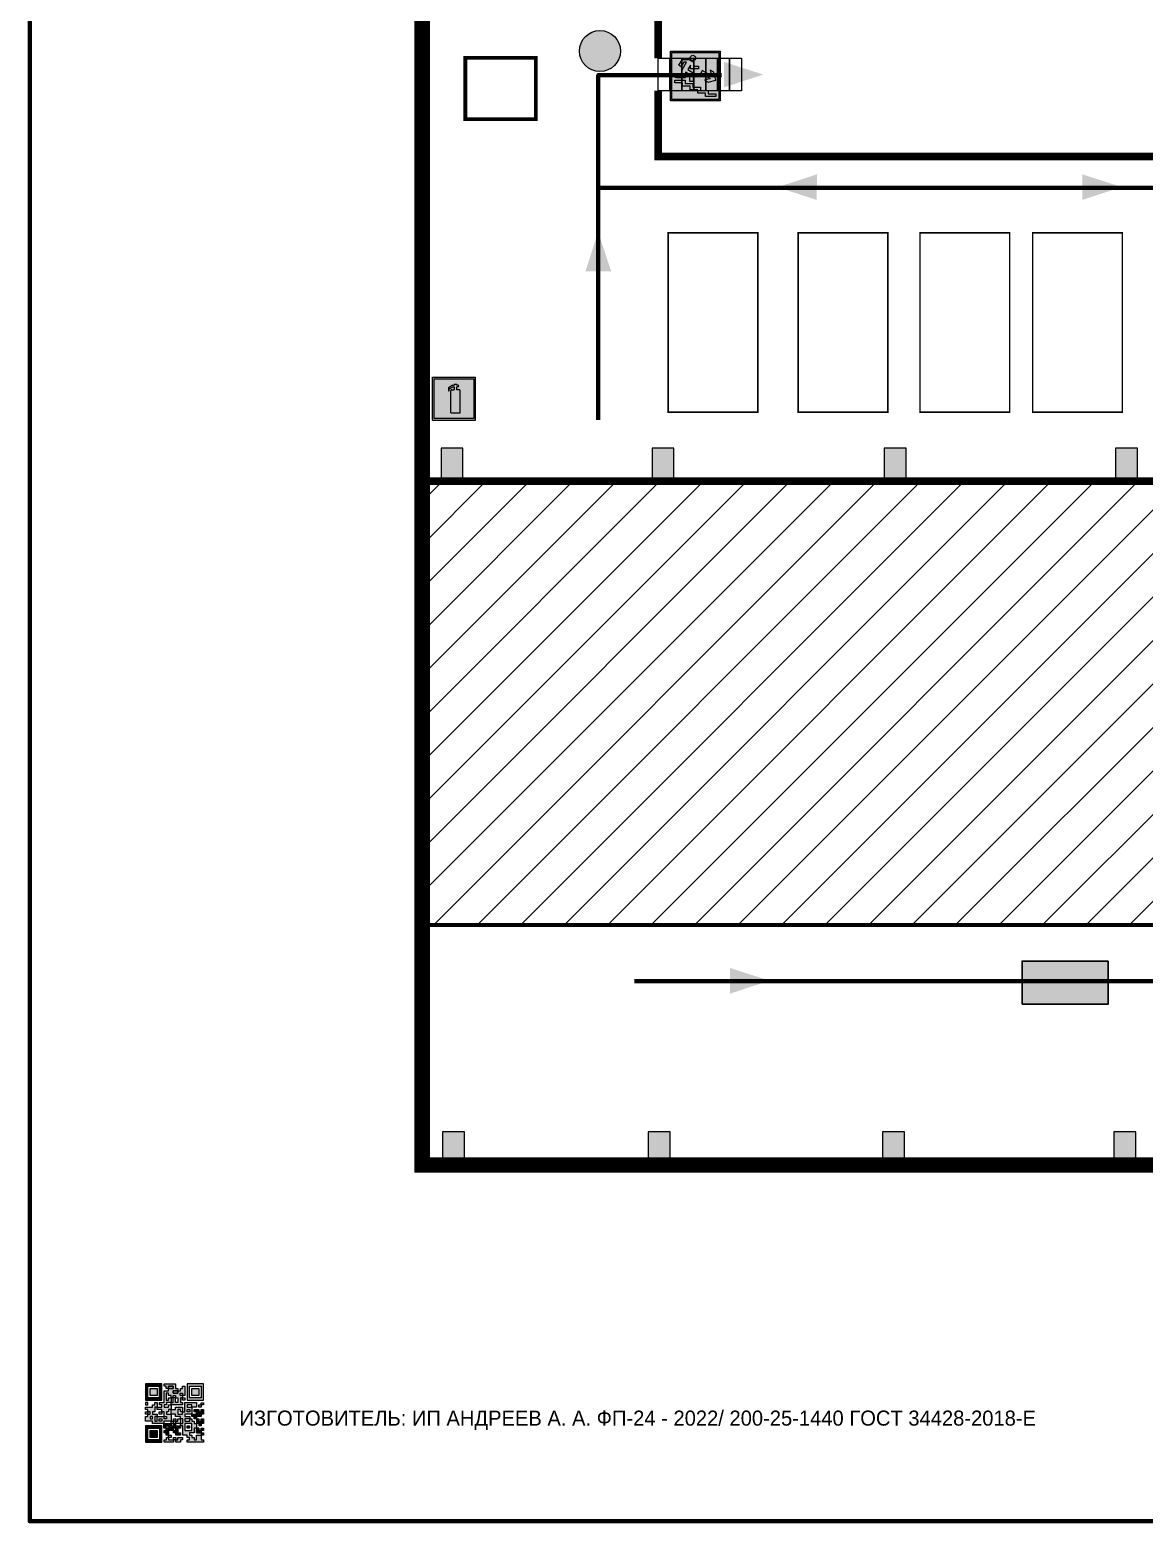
# Model space of a CAD drawing. Header units: millimetres. Extents: x 13114 to 67229, y 22859 to 38520.
# Drawn here: x 21883.5 to 22090.7, y 30107.4 to 30384.5 of the extents above; entities that cross this region are included whole.
import ezdxf

# ---------------------------------------------------------------- set-up
doc = ezdxf.new("R2010")
doc.units = ezdxf.units.MM
doc.layers.add('План_Штампы', color=7, linetype='Continuous')
doc.styles.add('обычный', font='arial.ttf')

# ---------------------------------------------------------------- blocks, each defined once
blk = doc.blocks.new('QR')
at = {"lineweight": 0}
h = blk.add_hatch(color=256, dxfattribs=at)
h.dxf.hatch_style = 1
h.paths.add_polyline_path([(9241.16, 2687.38), (9242.01, 2687.38), (9242.01, 2687.83), (9241.59, 2687.83), (9241.59, 2688.68), (9239.45, 2688.68), (9239.45, 2688.25), (9239.86, 2688.25), (9239.86, 2687.83), (9240.29, 2687.83), (9240.29, 2688.25), (9241.16, 2688.25), (9241.16, 2687.83), (9240.29, 2687.83), (9240.29, 2687.38), (9239.45, 2687.38), (9239.45, 2685.22), (9238.57, 2685.22), (9238.57, 2684.8), (9239.02, 2684.8), (9239.02, 2684.37), (9238.13, 2684.37), (9238.13, 2683.92), (9239.02, 2683.92), (9239.02, 2683.5), (9239.44, 2683.5), (9239.44, 2682.64), (9239.87, 2682.64), (9239.87, 2682.18), (9239.44, 2682.18), (9239.44, 2682.64), (9238.13, 2682.64), (9238.13, 2681.76), (9237.71, 2681.76), (9237.71, 2682.64), (9238.13, 2682.64), (9238.13, 2683.07), (9237.27, 2683.07), (9237.27, 2683.51), (9237.71, 2683.51), (9237.71, 2684.37), (9238.13, 2684.37), (9238.13, 2685.22), (9237.71, 2685.22), (9237.71, 2684.8), (9237.28, 2684.8), (9237.28, 2684.38), (9235.98, 2684.38), (9235.98, 2683.92), (9236.4, 2683.92), (9236.4, 2683.49), (9236.84, 2683.49), (9236.84, 2683.07), (9236.4, 2683.07), (9236.4, 2682.64), (9235.98, 2682.64), (9235.98, 2681.76), (9237.29, 2681.76), (9237.29, 2681.33), (9239.43, 2681.33), (9239.43, 2681.76), (9240.74, 2681.76), (9240.74, 2683.05), (9239.87, 2683.05), (9239.87, 2683.5), (9240.29, 2683.5), (9240.29, 2683.91), (9240.74, 2683.91), (9240.74, 2684.81), (9240.29, 2684.81), (9240.29, 2684.79), (9240.29, 2684.37), (9239.45, 2684.37), (9239.45, 2684.8), (9239.87, 2684.8), (9239.87, 2685.21), (9240.74, 2685.21), (9240.74, 2686.1), (9240.29, 2686.1), (9240.29, 2685.64), (9239.86, 2685.64), (9239.86, 2686.95), (9240.29, 2686.95), (9240.29, 2686.52), (9240.74, 2686.52), (9240.74, 2686.1), (9241.16, 2686.1), (9241.16, 2686.53), (9241.59, 2686.53), (9241.59, 2686.1), (9242.02, 2686.1), (9242.02, 2685.21), (9241.59, 2685.21), (9241.59, 2686.1), (9241.16, 2686.1), (9241.16, 2685.21), (9240.74, 2685.21), (9240.74, 2684.81), (9242.89, 2684.81), (9242.89, 2685.22), (9242.47, 2685.22), (9242.47, 2686.11), (9242.89, 2686.11), (9242.89, 2686.52), (9242.46, 2686.52), (9242.46, 2686.95), (9242.89, 2686.95), (9242.89, 2686.52), (9243.32, 2686.52), (9243.32, 2688.26), (9242.9, 2688.26), (9242.9, 2687.83), (9242.47, 2687.83), (9242.47, 2687.38), (9242.01, 2687.38), (9242.01, 2686.94), (9241.16, 2686.94)])
h.paths.add_polyline_path([(9239.02, 2682.18), (9239.02, 2681.76), (9238.54, 2681.76), (9238.54, 2682.18)], flags=16)
h.paths.add_polyline_path([(9237.27, 2682.65), (9237.27, 2682.19), (9236.83, 2682.19), (9236.83, 2682.65)], flags=16)
h = blk.add_hatch(color=256, dxfattribs=at)
h.dxf.hatch_style = 1
h.paths.add_polyline_path([(9238.15, 2687.83), (9236.83, 2687.83), (9236.83, 2686.52), (9238.15, 2686.52)], flags=0)
h.paths.add_polyline_path([(9239.01, 2685.65), (9239.01, 2688.68), (9235.98, 2688.68), (9235.98, 2685.65)])
h.paths.add_polyline_path([(9236.41, 2686.1), (9236.41, 2688.26), (9238.56, 2688.26), (9238.56, 2686.1)], flags=16)
h.paths.add_polyline_path([(9236.83, 2686.52), (9236.83, 2687.83), (9238.15, 2687.83), (9238.15, 2686.52)], flags=0)
h = blk.add_hatch(color=256, dxfattribs=at)
h.dxf.hatch_style = 1
h.paths.add_polyline_path([(9238.15, 2686.52), (9238.15, 2687.83), (9236.83, 2687.83), (9236.83, 2686.52)])
h.paths.add_polyline_path([(9245.91, 2686.52), (9245.91, 2687.83), (9244.59, 2687.83), (9244.59, 2686.52)], flags=0)
h.paths.add_polyline_path([(9246.77, 2685.65), (9246.77, 2688.68), (9243.74, 2688.68), (9243.74, 2685.65)])
h.paths.add_polyline_path([(9244.17, 2686.1), (9244.17, 2688.26), (9246.32, 2688.26), (9246.32, 2686.1)], flags=16)
h.paths.add_polyline_path([(9244.59, 2686.52), (9244.59, 2687.83), (9245.91, 2687.83), (9245.91, 2686.52)], flags=0)
h = blk.add_hatch(color=256, dxfattribs=at)
h.dxf.hatch_style = 1
h.paths.add_polyline_path([(9243.32, 2686.11), (9242.89, 2686.11), (9242.89, 2685.64), (9243.32, 2685.64)])
h.paths.add_polyline_path([(9239.02, 2683.07), (9239.02, 2683.5), (9238.56, 2683.5), (9238.56, 2683.07)])
h.paths.add_polyline_path([(9236.4, 2684.8), (9236.4, 2685.22), (9235.98, 2685.22), (9235.98, 2684.8)])
h.paths.add_polyline_path([(9236.4, 2683.07), (9236.4, 2683.49), (9235.98, 2683.49), (9235.98, 2683.07)])
h = blk.add_hatch(color=256, dxfattribs=at)
h.dxf.hatch_style = 1
h.paths.add_polyline_path([(9240.75, 2681.76), (9240.75, 2681.35), (9241.17, 2681.35), (9241.17, 2681.76)])
h.paths.add_polyline_path([(9241.6, 2682.18), (9241.17, 2682.18), (9241.17, 2681.76), (9241.6, 2681.76)])
h.paths.add_polyline_path([(9242.47, 2681.34), (9242.47, 2682.19), (9242.02, 2682.19), (9242.02, 2681.76), (9241.6, 2681.76), (9241.6, 2681.34)])
h.paths.add_polyline_path([(9239.87, 2678.3), (9239.44, 2678.3), (9239.44, 2677.89), (9241.17, 2677.89), (9241.17, 2678.3), (9240.28, 2678.3), (9240.28, 2678.73), (9239.87, 2678.73)])
h.paths.add_polyline_path([(9240.75, 2678.73), (9240.75, 2679.19), (9240.28, 2679.19), (9240.28, 2678.73)])
h.paths.add_polyline_path([(9241.6, 2678.73), (9241.17, 2678.73), (9241.17, 2678.3), (9241.6, 2678.3)])
h.paths.add_polyline_path([(9242.02, 2678.3), (9241.6, 2678.3), (9241.6, 2677.89), (9242.48, 2677.89), (9242.48, 2678.31), (9242.9, 2678.31), (9242.9, 2678.73), (9242.02, 2678.73)])
h.paths.add_polyline_path([(9246.36, 2684.37), (9246.36, 2684.79), (9245.93, 2684.79), (9245.93, 2684.37)])
h.paths.add_polyline_path([(9246.78, 2685.2), (9246.36, 2685.2), (9246.36, 2684.79), (9246.78, 2684.79)])
h.paths.add_polyline_path([(9245.91, 2687.83), (9244.59, 2687.83), (9244.59, 2686.52), (9245.91, 2686.52)])
h = blk.add_hatch(color=256, dxfattribs=at)
h.dxf.hatch_style = 1
h.paths.add_polyline_path([(9243.32, 2682.64), (9243.32, 2683.07), (9244.62, 2683.07), (9244.62, 2684.37), (9243.74, 2684.37), (9243.74, 2684.8), (9244.62, 2684.8), (9244.62, 2684.37), (9245.48, 2684.37), (9245.48, 2685.22), (9243.32, 2685.22), (9243.32, 2683.5), (9242.89, 2683.5), (9242.89, 2683.06), (9242.01, 2683.06), (9242.01, 2683.91), (9242.47, 2683.91), (9242.47, 2683.5), (9242.89, 2683.5), (9242.89, 2684.38), (9241.59, 2684.38), (9241.59, 2683.91), (9240.74, 2683.91), (9240.74, 2683.05), (9241.59, 2683.05), (9241.59, 2682.64), (9242.47, 2682.64), (9242.47, 2682.19), (9242.91, 2682.19), (9242.91, 2681.34), (9242.48, 2681.34), (9242.48, 2680.91), (9242.91, 2680.91), (9242.91, 2679.17), (9243.75, 2679.17), (9243.75, 2678.73), (9244.2, 2678.73), (9244.2, 2678.3), (9243.75, 2678.3), (9243.75, 2677.88), (9246.78, 2677.88), (9246.78, 2678.3), (9246.35, 2678.3), (9246.35, 2679.19), (9245.48, 2679.19), (9245.48, 2678.31), (9245.05, 2678.31), (9245.05, 2678.73), (9244.62, 2678.73), (9244.62, 2679.19), (9244.2, 2679.19), (9244.2, 2679.61), (9245.05, 2679.61), (9245.05, 2680.46), (9245.48, 2680.46), (9245.48, 2681.34), (9245.04, 2681.34), (9245.04, 2681.76), (9244.63, 2681.76), (9244.63, 2682.19), (9244.21, 2682.19), (9244.21, 2681.76), (9243.32, 2681.76), (9243.32, 2682.19), (9244.21, 2682.19), (9244.21, 2682.64)])
h.paths.add_polyline_path([(9243.75, 2683.49), (9243.75, 2683.92), (9244.21, 2683.92), (9244.21, 2683.49)], flags=16)
h.paths.add_polyline_path([(9243.32, 2681.34), (9244.63, 2681.34), (9244.63, 2680.04), (9243.32, 2680.04)], flags=16)
h.paths.add_polyline_path([(9243.76, 2680.89), (9244.18, 2680.89), (9244.18, 2680.48), (9243.76, 2680.48)], flags=0)
h = blk.add_hatch(color=256, dxfattribs=at)
h.dxf.hatch_style = 1
h.paths.add_polyline_path([(9246.36, 2683.07), (9246.78, 2683.07), (9246.78, 2683.92), (9246.36, 2683.92), (9246.36, 2683.49), (9245.92, 2683.49), (9245.92, 2683.92), (9245.06, 2683.92), (9245.06, 2683.49), (9245.48, 2683.49), (9245.48, 2683.07), (9244.62, 2683.07), (9244.62, 2682.65), (9245.05, 2682.65), (9245.05, 2682.18), (9245.48, 2682.18), (9245.48, 2682.65), (9246.36, 2682.65)])
h.paths.add_polyline_path([(9246.78, 2682.18), (9246.36, 2682.18), (9246.36, 2681.75), (9245.92, 2681.75), (9245.92, 2682.18), (9245.48, 2682.18), (9245.48, 2681.34), (9245.48, 2681.34), (9245.94, 2681.34), (9245.94, 2680.91), (9246.36, 2680.91), (9246.36, 2681.34), (9246.78, 2681.34)])
h = blk.add_hatch(color=256, dxfattribs=at)
h.dxf.hatch_style = 1
h.paths.add_polyline_path([(9235.98, 2680.9), (9235.98, 2677.86), (9239.02, 2677.86), (9239.02, 2680.9)])
h.paths.add_polyline_path([(9238.57, 2680.48), (9238.57, 2678.32), (9236.41, 2678.32), (9236.41, 2680.48)], flags=16)
h.paths.add_polyline_path([(9238.15, 2680.05), (9238.15, 2678.74), (9236.83, 2678.74), (9236.83, 2680.05)], flags=0)
h = blk.add_hatch(color=256, dxfattribs=at)
h.dxf.hatch_style = 1
h.paths.add_polyline_path([(9242.02, 2680.46), (9242.48, 2680.46), (9242.48, 2680.91), (9241.58, 2680.91), (9241.58, 2681.35), (9241.17, 2681.35), (9241.17, 2680.91), (9240.75, 2680.91), (9240.75, 2681.33), (9239.43, 2681.33), (9239.43, 2680.46), (9239.86, 2680.46), (9239.86, 2680.92), (9240.3, 2680.92), (9240.3, 2680.46), (9239.86, 2680.46), (9239.86, 2680.04), (9239.44, 2680.04), (9239.44, 2679.62), (9239.86, 2679.62), (9239.86, 2679.19), (9240.29, 2679.19), (9240.29, 2680.03), (9241.18, 2680.03), (9241.18, 2680.47), (9241.6, 2680.47), (9241.6, 2680.03), (9241.18, 2680.03), (9241.18, 2679.61), (9241.6, 2679.61), (9241.6, 2679.19), (9242.47, 2679.19), (9242.47, 2679.6), (9242.02, 2679.6)])
h = blk.add_hatch(color=256, dxfattribs=at)
h.dxf.hatch_style = 1
h.paths.add_polyline_path([(9244.18, 2680.48), (9244.18, 2680.89), (9243.76, 2680.89), (9243.76, 2680.48)])
h = blk.add_hatch(color=256, dxfattribs=at)
h.dxf.hatch_style = 1
h.paths.add_polyline_path([(9245.93, 2680.04), (9245.93, 2680.46), (9245.48, 2680.46), (9245.48, 2679.62), (9246.35, 2679.62), (9246.35, 2680.04)])
h.paths.add_polyline_path([(9246.78, 2680.04), (9246.78, 2680.46), (9246.35, 2680.46), (9246.35, 2680.04)])
h.paths.add_polyline_path([(9246.78, 2679.18), (9246.78, 2679.62), (9246.35, 2679.62), (9246.35, 2679.18)])
h = blk.add_hatch(color=256, dxfattribs=at)
h.dxf.hatch_style = 1
h.paths.add_polyline_path([(9238.15, 2680.05), (9236.83, 2680.05), (9236.83, 2678.74), (9238.15, 2678.74)])
for points in [[(9237.71, 2685.22), (9238.13, 2685.22), (9238.13, 2684.37), (9237.71, 2684.37), (9237.71, 2683.51), (9237.27, 2683.51), (9237.27, 2683.07), (9238.13, 2683.07), (9238.13, 2682.64), (9237.71, 2682.64), (9237.71, 2681.76), (9238.13, 2681.76), (9238.13, 2682.64), (9239.44, 2682.64), (9239.44, 2683.5), (9239.02, 2683.5), (9239.02, 2683.07), (9238.56, 2683.07), (9238.56, 2683.5), (9239.02, 2683.5), (9239.02, 2683.92), (9238.13, 2683.92), (9238.13, 2684.37), (9239.02, 2684.37), (9239.02, 2684.8), (9238.57, 2684.8), (9238.57, 2685.22), (9239.45, 2685.22), (9239.45, 2687.38), (9240.29, 2687.38), (9240.29, 2687.83), (9239.86, 2687.83), (9239.86, 2688.25), (9239.45, 2688.25), (9239.45, 2688.68), (9241.59, 2688.68), (9241.59, 2687.83), (9242.01, 2687.83), (9242.01, 2687.38), (9242.47, 2687.38), (9242.47, 2687.83), (9242.9, 2687.83), (9242.9, 2688.26), (9243.32, 2688.26), (9243.32, 2686.52), (9242.89, 2686.52), (9242.89, 2686.11), (9243.32, 2686.11), (9243.32, 2685.64), (9242.89, 2685.64), (9242.89, 2686.11), (9242.47, 2686.11), (9242.47, 2685.22), (9242.89, 2685.22), (9242.89, 2684.81), (9240.74, 2684.81), (9240.74, 2683.91), (9241.59, 2683.91), (9241.59, 2684.38), (9242.89, 2684.38), (9242.89, 2683.5), (9242.47, 2683.5), (9242.47, 2683.91), (9242.01, 2683.91), (9242.01, 2683.06), (9242.89, 2683.06), (9242.89, 2683.5), (9243.32, 2683.5), (9243.32, 2685.22), (9245.48, 2685.22), (9245.48, 2684.37), (9244.62, 2684.37), (9244.62, 2683.07), (9245.48, 2683.07), (9245.48, 2683.49), (9245.06, 2683.49), (9245.06, 2683.92), (9245.92, 2683.92), (9245.92, 2683.49), (9246.36, 2683.49), (9246.36, 2683.92), (9246.78, 2683.92), (9246.78, 2683.07), (9246.36, 2683.07), (9246.36, 2682.65), (9245.48, 2682.65), (9245.48, 2682.18), (9245.92, 2682.18), (9245.92, 2681.75), (9246.36, 2681.75), (9246.36, 2682.18), (9246.78, 2682.18), (9246.78, 2681.34), (9246.36, 2681.34), (9246.36, 2680.91), (9245.94, 2680.91), (9245.94, 2681.34), (9245.48, 2681.34), (9245.48, 2680.46), (9245.93, 2680.46), (9245.93, 2680.04), (9246.35, 2680.04), (9246.35, 2680.46), (9246.78, 2680.46), (9246.78, 2680.04), (9246.78, 2680.04), (9246.35, 2680.04), (9246.35, 2679.62), (9246.78, 2679.62), (9246.78, 2679.18), (9246.35, 2679.18), (9246.35, 2678.3), (9246.78, 2678.3), (9246.78, 2677.88), (9243.75, 2677.88), (9243.75, 2678.3), (9244.2, 2678.3), (9244.2, 2678.73), (9243.75, 2678.73), (9243.75, 2679.17), (9242.91, 2679.17), (9242.91, 2680.91), (9242.48, 2680.91), (9242.48, 2680.46), (9242.02, 2680.46), (9242.02, 2679.6), (9242.47, 2679.6), (9242.47, 2679.19), (9241.6, 2679.19), (9241.6, 2679.61), (9241.18, 2679.61), (9241.18, 2680.03), (9240.29, 2680.03), (9240.29, 2679.19), (9240.75, 2679.19), (9240.75, 2678.73), (9240.28, 2678.73), (9240.28, 2678.3), (9241.17, 2678.3), (9241.17, 2678.73), (9241.6, 2678.73), (9241.6, 2678.3), (9242.02, 2678.3), (9242.02, 2678.73), (9242.9, 2678.73), (9242.9, 2678.31), (9242.48, 2678.31), (9242.48, 2677.89), (9241.6, 2677.89), (9241.6, 2678.3), (9241.17, 2678.3), (9241.17, 2677.89), (9239.44, 2677.89), (9239.44, 2678.3), (9239.87, 2678.3), (9239.87, 2678.73), (9240.28, 2678.73), (9240.28, 2679.19), (9240.29, 2679.19), (9239.86, 2679.19), (9239.86, 2679.62), (9239.44, 2679.62), (9239.44, 2680.04), (9239.86, 2680.04), (9239.86, 2680.46), (9239.43, 2680.46), (9239.43, 2681.33), (9237.29, 2681.33), (9237.29, 2681.76), (9235.98, 2681.76), (9235.98, 2682.64), (9236.4, 2682.64), (9236.4, 2683.07), (9235.98, 2683.07), (9235.98, 2683.49), (9236.4, 2683.49), (9236.4, 2683.92), (9235.98, 2683.92), (9235.98, 2684.38), (9237.28, 2684.38), (9237.28, 2684.8), (9237.71, 2684.8), (9237.71, 2685.22), (9237.92, 2685.22)], [(9240.74, 2686.1), (9240.74, 2686.52), (9240.29, 2686.52), (9240.29, 2686.95), (9239.86, 2686.95), (9239.86, 2685.64), (9240.29, 2685.64), (9240.29, 2686.1), (9240.74, 2686.1), (9240.74, 2686.52)], [(9240.74, 2683.05), (9240.74, 2681.76), (9239.43, 2681.76), (9239.43, 2681.33), (9240.75, 2681.33), (9240.75, 2681.35), (9240.75, 2680.91), (9241.17, 2680.91), (9241.17, 2681.35), (9241.58, 2681.35), (9241.58, 2680.91), (9242.48, 2680.91), (9242.48, 2681.34), (9242.91, 2681.34), (9242.91, 2682.19), (9242.47, 2682.19), (9242.47, 2682.64), (9241.59, 2682.64), (9241.59, 2683.05), (9240.74, 2683.05)], [(9240.74, 2685.21), (9239.87, 2685.21), (9239.87, 2684.8), (9239.45, 2684.8), (9239.45, 2684.37), (9240.29, 2684.37), (9240.29, 2684.79), (9240.29, 2684.81), (9240.74, 2684.81), (9240.74, 2685.21), (9239.87, 2685.21)], [(9240.74, 2683.91), (9240.29, 2683.91), (9240.29, 2683.5), (9239.87, 2683.5), (9239.87, 2683.05), (9240.74, 2683.05), (9240.74, 2683.91)], [(9244.62, 2683.07), (9243.32, 2683.07), (9243.32, 2682.64), (9244.21, 2682.64), (9244.21, 2682.19), (9243.32, 2682.19), (9243.32, 2681.76), (9244.21, 2681.76), (9244.21, 2682.19), (9244.63, 2682.19), (9244.63, 2681.76), (9245.04, 2681.76), (9245.04, 2681.34), (9245.48, 2681.34)], [(9244.62, 2684.37), (9244.62, 2684.8), (9243.74, 2684.8), (9243.74, 2684.37), (9244.62, 2684.37)], [(9245.48, 2682.18), (9245.05, 2682.18), (9245.05, 2682.65), (9244.62, 2682.65), (9244.62, 2683.07)], [(9239.86, 2680.46), (9239.86, 2680.92), (9240.3, 2680.92), (9240.3, 2680.46), (9239.86, 2680.46)], [(9241.6, 2681.76), (9242.02, 2681.76), (9242.02, 2682.19), (9242.47, 2682.19), (9242.47, 2681.34), (9241.6, 2681.34), (9241.6, 2681.76)], [(9245.48, 2680.46), (9245.05, 2680.46), (9245.05, 2679.61), (9244.2, 2679.61), (9244.2, 2679.19), (9244.62, 2679.19), (9244.62, 2678.73), (9245.05, 2678.73), (9245.05, 2678.31), (9245.48, 2678.31), (9245.48, 2679.19), (9246.35, 2679.19), (9246.35, 2679.07)], [(9245.48, 2682.18), (9245.48, 2681.34)], [(9246.35, 2679.62), (9245.48, 2679.62), (9245.48, 2680.46)], [(9245.48, 2680.46), (9245.48, 2679.62), (9246.35, 2679.62), (9246.35, 2680.04), (9245.93, 2680.04), (9245.93, 2680.46), (9245.48, 2680.46), (9245.48, 2679.62)], [(9246.35, 2679.62), (9246.35, 2679.18)]]:
    blk.add_lwpolyline(points, dxfattribs=at)
for points in [[(9235.98, 2685.65), (9239.01, 2685.65), (9239.01, 2688.68), (9235.98, 2688.68)], [(9243.74, 2685.65), (9246.77, 2685.65), (9246.77, 2688.68), (9243.74, 2688.68)], [(9236.41, 2688.26), (9238.56, 2688.26), (9238.56, 2686.1), (9236.41, 2686.1)], [(9236.83, 2687.83), (9238.15, 2687.83), (9238.15, 2686.52), (9236.83, 2686.52)], [(9240.29, 2687.83), (9241.16, 2687.83), (9241.16, 2688.25), (9240.29, 2688.25)], [(9240.29, 2688.25), (9241.16, 2688.25), (9241.16, 2687.83), (9240.29, 2687.83)], [(9241.16, 2686.1), (9240.74, 2686.1), (9240.74, 2685.21), (9241.16, 2685.21)], [(9242.01, 2687.38), (9241.16, 2687.38), (9241.16, 2686.94), (9242.01, 2686.94)], [(9241.16, 2687.38), (9242.01, 2687.38), (9242.01, 2686.94), (9241.16, 2686.94)], [(9241.16, 2686.53), (9241.59, 2686.53), (9241.59, 2686.1), (9241.16, 2686.1)], [(9241.59, 2686.1), (9242.02, 2686.1), (9242.02, 2685.21), (9241.59, 2685.21)], [(9242.89, 2686.52), (9242.46, 2686.52), (9242.46, 2686.95), (9242.89, 2686.95)], [(9244.17, 2688.26), (9246.32, 2688.26), (9246.32, 2686.1), (9244.17, 2686.1)], [(9244.59, 2687.83), (9245.91, 2687.83), (9245.91, 2686.52), (9244.59, 2686.52)], [(9235.98, 2684.8), (9236.4, 2684.8), (9236.4, 2685.22), (9235.98, 2685.22)], [(9236.4, 2683.07), (9236.84, 2683.07), (9236.84, 2683.49), (9236.4, 2683.49)], [(9243.75, 2683.92), (9244.21, 2683.92), (9244.21, 2683.49), (9243.75, 2683.49)], [(9245.93, 2684.79), (9246.36, 2684.79), (9246.36, 2684.37), (9245.93, 2684.37)], [(9246.36, 2685.2), (9246.78, 2685.2), (9246.78, 2684.79), (9246.36, 2684.79)], [(9235.98, 2677.86), (9239.02, 2677.86), (9239.02, 2680.9), (9235.98, 2680.9)], [(9236.41, 2680.48), (9238.57, 2680.48), (9238.57, 2678.32), (9236.41, 2678.32)], [(9236.83, 2682.19), (9237.27, 2682.19), (9237.27, 2682.65), (9236.83, 2682.65)], [(9238.54, 2682.18), (9239.02, 2682.18), (9239.02, 2681.76), (9238.54, 2681.76)], [(9239.44, 2682.64), (9239.87, 2682.64), (9239.87, 2682.18), (9239.44, 2682.18)], [(9240.75, 2681.76), (9241.17, 2681.76), (9241.17, 2681.35), (9240.75, 2681.35)], [(9241.17, 2682.18), (9241.6, 2682.18), (9241.6, 2681.76), (9241.17, 2681.76)], [(9241.18, 2680.03), (9241.6, 2680.03), (9241.6, 2680.47), (9241.18, 2680.47)], [(9243.32, 2680.04), (9244.63, 2680.04), (9244.63, 2681.34), (9243.32, 2681.34)], [(9243.76, 2680.89), (9244.18, 2680.89), (9244.18, 2680.48), (9243.76, 2680.48)], [(9236.83, 2680.05), (9238.15, 2680.05), (9238.15, 2678.74), (9236.83, 2678.74)]]:
    blk.add_lwpolyline(points, close=True, dxfattribs=at)
blk = doc.blocks.new('вниз')
at = {"lineweight": 0, "true_color": 0xffffff}
h = blk.add_hatch(color=7, dxfattribs=at)
h.dxf.hatch_style = 1
h.paths.add_polyline_path([(40994.51, -4472.22), (40986.51, -4472.22), (40986.51, -4480.22), (40994.51, -4480.22)])
h.paths.add_polyline_path([(40994.31, -4472.42), (40994.31, -4480.01), (40986.71, -4480.01), (40986.71, -4472.42)], flags=16)
h.paths.add_polyline_path([(40988.43, -4473.53), (40989.43, -4473.53), (40990.19, -4473.96), (40990.19, -4474.6), (40991, -4474.6), (40991, -4475.06), (40989.73, -4475.06), (40989.73, -4474.46), (40989.3, -4475.18), (40990.17, -4475.7), (40990.17, -4477.11), (40989.63, -4477.11), (40989.63, -4476.01), (40988.94, -4475.59), (40988.94, -4476.46), (40988.94, -4476.46), (40987.47, -4476.46), (40987.26, -4476.46), (40987.26, -4475.92), (40988.4, -4475.92), (40988.4, -4475.2), (40989.1, -4473.99), (40988.66, -4473.99), (40988.24, -4474.7), (40987.86, -4474.47), (40988.41, -4473.56)], flags=0)
h.paths.add_polyline_path([(40990.55, -4473.29, -1), (40989.69, -4473.29, -1)], flags=0)
h.paths.add_polyline_path([(40988.85, -4476.89), (40988.85, -4477.43), (40990.1, -4477.43), (40990.1, -4477.99), (40991.34, -4477.99), (40991.34, -4478.54), (40992.59, -4478.54), (40992.59, -4479.09), (40993.83, -4479.09), (40993.83, -4479.52), (40992.17, -4479.52), (40992.17, -4478.97), (40990.91, -4478.97), (40990.91, -4478.41), (40989.68, -4478.41), (40989.68, -4477.86), (40988.43, -4477.86), (40988.43, -4477.31), (40987.6, -4477.31), (40987.18, -4477.31), (40987.18, -4476.89)], flags=0)
h.paths.add_polyline_path([(40991.61, -4475.33), (40993.12, -4476.2), (40992.9, -4475.27), (40993.48, -4475.6), (40993.83, -4476.88), (40992.56, -4477.22), (40991.97, -4476.88), (40992.9, -4476.61), (40991.38, -4475.74), (40991.58, -4475.39)], flags=0)
h.paths.add_polyline_path([(40990.19, -4473.96), (40989.43, -4473.53), (40988.43, -4473.53), (40988.41, -4473.56), (40987.86, -4474.47), (40988.24, -4474.7), (40988.66, -4473.99), (40989.1, -4473.99), (40988.4, -4475.2), (40988.4, -4475.92), (40987.26, -4475.92), (40987.26, -4476.46), (40987.47, -4476.46), (40988.94, -4476.46), (40988.94, -4476.27), (40988.94, -4475.59), (40989.63, -4476.01), (40989.63, -4477.11), (40990.17, -4477.11), (40990.17, -4475.7), (40989.3, -4475.18), (40989.73, -4474.46), (40989.73, -4475.06), (40991, -4475.06), (40991, -4474.6), (40990.19, -4474.6)], flags=0)
h.paths.add_polyline_path([(40990.55, -4473.29, 1), (40989.69, -4473.29, 1)], flags=0)
h.paths.add_polyline_path([(40991.61, -4475.33), (40991.58, -4475.39), (40991.38, -4475.74), (40992.9, -4476.61), (40991.97, -4476.88), (40992.56, -4477.22), (40993.83, -4476.88), (40993.48, -4475.6), (40992.9, -4475.27), (40993.12, -4476.2)], flags=0)
h.paths.add_polyline_path([(40990.1, -4477.43), (40988.85, -4477.43), (40988.85, -4476.89), (40987.18, -4476.89), (40987.18, -4477.31), (40987.6, -4477.31), (40988.43, -4477.31), (40988.43, -4477.86), (40989.68, -4477.86), (40989.68, -4478.41), (40990.91, -4478.41), (40990.91, -4478.97), (40992.17, -4478.97), (40992.17, -4479.52), (40993.83, -4479.52), (40993.83, -4479.09), (40992.59, -4479.09), (40992.59, -4478.54), (40991.34, -4478.54), (40991.34, -4477.99), (40990.1, -4477.99)], flags=0)
at = {"lineweight": 0}
h = blk.add_hatch(color=126, dxfattribs=at)
h.dxf.hatch_style = 1
h.paths.add_polyline_path([(40994.31, -4472.42), (40986.71, -4472.42), (40986.71, -4480.01), (40994.31, -4480.01)])
h.paths.add_polyline_path([(40988.43, -4473.53), (40989.43, -4473.53), (40990.19, -4473.96), (40990.19, -4474.6), (40991, -4474.6), (40991, -4475.06), (40989.73, -4475.06), (40989.73, -4474.46), (40989.3, -4475.18), (40990.17, -4475.7), (40990.17, -4477.11), (40989.63, -4477.11), (40989.63, -4476.01), (40988.94, -4475.59), (40988.94, -4476.46), (40988.94, -4476.46), (40987.47, -4476.46), (40987.26, -4476.46), (40987.26, -4475.92), (40988.4, -4475.92), (40988.4, -4475.2), (40989.1, -4473.99), (40988.66, -4473.99), (40988.24, -4474.7), (40987.86, -4474.47), (40988.41, -4473.56)], flags=16)
h.paths.add_polyline_path([(40990.55, -4473.29, -1), (40989.69, -4473.29, -1)], flags=16)
h.paths.add_polyline_path([(40988.85, -4476.89), (40988.85, -4477.43), (40990.1, -4477.43), (40990.1, -4477.99), (40991.34, -4477.99), (40991.34, -4478.54), (40992.59, -4478.54), (40992.59, -4479.09), (40993.83, -4479.09), (40993.83, -4479.52), (40992.17, -4479.52), (40992.17, -4478.97), (40990.91, -4478.97), (40990.91, -4478.41), (40989.68, -4478.41), (40989.68, -4477.86), (40988.43, -4477.86), (40988.43, -4477.31), (40987.6, -4477.31), (40987.18, -4477.31), (40987.18, -4476.89)], flags=16)
h.paths.add_polyline_path([(40991.61, -4475.33), (40993.12, -4476.2), (40992.9, -4475.27), (40993.48, -4475.6), (40993.83, -4476.88), (40992.56, -4477.22), (40991.97, -4476.88), (40992.9, -4476.61), (40991.38, -4475.74), (40991.58, -4475.39)], flags=16)
at = {"lineweight": 0, "true_color": 0xffffff}
h = blk.add_hatch(color=7, dxfattribs=at)
h.dxf.hatch_style = 1
h.paths.add_polyline_path([(40989.73, -4474.46), (40989.73, -4475.06), (40991, -4475.06), (40991, -4474.6), (40990.19, -4474.6), (40990.19, -4473.96), (40989.43, -4473.53), (40988.43, -4473.53), (40988.41, -4473.56), (40987.86, -4474.47), (40988.24, -4474.7), (40988.66, -4473.99), (40989.1, -4473.99), (40988.4, -4475.2), (40988.4, -4475.92), (40987.26, -4475.92), (40987.26, -4476.46), (40987.47, -4476.46), (40988.94, -4476.46), (40988.94, -4475.59), (40989.63, -4476.01), (40989.63, -4477.11), (40990.17, -4477.11), (40990.17, -4475.7), (40989.3, -4475.18)])
h.paths.add_polyline_path([(40989.69, -4473.29, 1), (40990.55, -4473.29, 1)])
h.paths.add_polyline_path([(40991.61, -4475.33), (40991.58, -4475.39), (40991.38, -4475.74), (40992.9, -4476.61), (40991.97, -4476.88), (40992.56, -4477.22), (40993.83, -4476.88), (40993.48, -4475.6), (40992.9, -4475.27), (40993.12, -4476.2)])
h.paths.add_polyline_path([(40990.1, -4477.43), (40988.85, -4477.43), (40988.85, -4476.89), (40987.18, -4476.89), (40987.18, -4477.31), (40987.6, -4477.31), (40988.43, -4477.31), (40988.43, -4477.86), (40989.68, -4477.86), (40989.68, -4478.41), (40990.91, -4478.41), (40990.91, -4478.97), (40992.17, -4478.97), (40992.17, -4479.52), (40993.83, -4479.52), (40993.83, -4479.09), (40992.59, -4479.09), (40992.59, -4478.54), (40991.34, -4478.54), (40991.34, -4477.99), (40990.1, -4477.99)])
at = {"color": 126, "lineweight": 0}
for points in [[(40986.51, -4472.22), (40994.51, -4472.22), (40994.51, -4480.22), (40986.51, -4480.22)], [(40986.71, -4472.42), (40994.31, -4472.42), (40994.31, -4480.01), (40986.71, -4480.01)]]:
    blk.add_lwpolyline(points, close=True, dxfattribs=at)
for points in [[(40987.47, -4476.46), (40987.26, -4476.46), (40987.26, -4475.92), (40988.4, -4475.92), (40988.4, -4475.2), (40989.1, -4473.99), (40988.66, -4473.99), (40988.24, -4474.7), (40987.86, -4474.47), (40988.41, -4473.56), (40988.43, -4473.53), (40989.43, -4473.53), (40990.19, -4473.96), (40990.19, -4474.6), (40991, -4474.6), (40991, -4475.06), (40989.73, -4475.06), (40989.73, -4474.46), (40989.3, -4475.18), (40990.17, -4475.7), (40990.17, -4477.11), (40989.63, -4477.11), (40989.63, -4476.01), (40988.94, -4475.59), (40988.94, -4476.46)], [(40987.6, -4477.31), (40987.18, -4477.31), (40987.18, -4476.89), (40988.85, -4476.89), (40988.85, -4477.43), (40990.1, -4477.43), (40990.1, -4477.99), (40991.34, -4477.99), (40991.34, -4478.54), (40992.59, -4478.54), (40992.59, -4479.09), (40993.83, -4479.09), (40993.83, -4479.52), (40992.17, -4479.52), (40992.17, -4478.97), (40990.91, -4478.97), (40990.91, -4478.41), (40989.68, -4478.41), (40989.68, -4477.86), (40988.43, -4477.86), (40988.43, -4477.31), (40987.6, -4477.31)], [(40987.47, -4476.46), (40988.94, -4476.46), (40988.94, -4476.27)], [(40991.58, -4475.39), (40991.38, -4475.74), (40992.9, -4476.61), (40991.97, -4476.88), (40992.56, -4477.22), (40993.83, -4476.88), (40993.48, -4475.6), (40992.9, -4475.27), (40993.12, -4476.2), (40991.61, -4475.33), (40991.58, -4475.39)]]:
    blk.add_lwpolyline(points, dxfattribs=at)
blk.add_circle((40990.12, -4473.29), 0.432, dxfattribs=at)
blk = doc.blocks.new('A$C32E8229D')
at = {"true_color": 0xffffff}
blk.add_hatch(color=7, dxfattribs=at).paths.add_polyline_path([(0, 0), (0, -8), (16, -8), (16, 0)])
h = blk.add_hatch(color=126)
h.paths.add_polyline_path([(0.2, -0.2), (15.8, -0.2), (15.8, -7.8), (0.2, -7.8)])
h.paths.add_polyline_path([(13.49, -2.05), (12.08, -2.05), (11.37, -2.63, 0.162397), (11.29, -2.84), (11.29, -3.63), (10.35, -3.63), (10.35, -4.05), (11.68, -4.05), (11.68, -3.48), (12.26, -4.28), (11.29, -5.1), (11.29, -6.78), (11.85, -6.78), (11.85, -5.44), (12.8, -4.64), (12.8, -5.94), (14.46, -5.94), (14.46, -5.39), (13.45, -5.39), (13.45, -3.97), (12.46, -2.59), (13.15, -2.59), (13.69, -3.34), (14.18, -3)], flags=16)
h.paths.add_polyline_path([(10.74, -1.82, 1), (11.8, -1.82, 1)], flags=16)
h.paths.add_polyline_path([(9.39, -3.59), (5.99, -3.59), (6.56, -3.03), (5.91, -3.03), (5.1, -3.83), (5.91, -4.64), (6.56, -4.64), (5.99, -4.09), (9.39, -4.09)], flags=16)
h.paths.add_polyline_path([(4.29, -1.08), (1.72, -1.08), (1.72, -6.6), (4.29, -6.6)], flags=16)
at = {"color": 126}
blk.add_lwpolyline([(16, -8), (0, -8), (0, 0), (16, 0)], close=True, dxfattribs=at)
blk = doc.blocks.new('A$C7B8C2D5B')
at = {"lineweight": 0}
h = blk.add_hatch(color=5, dxfattribs=at)
h.dxf.hatch_style = 1
h.paths.add_polyline_path([(1.4, -3.02, 1), (-2.11, -3.02, 1)])
at = {"color": 5, "lineweight": 0}
blk.add_circle((-0.36, -3.02), 1.75, dxfattribs=at)
blk = doc.blocks.new('A$C3AD82952')
at = {"true_color": 0xf5f5ff}
h = blk.add_hatch(color=7, dxfattribs=at)
h.dxf.hatch_style = 1
h.paths.add_polyline_path([(8.21, 8.73, 0.414214), (7.89, 9.05), (7.22, 9.05), (7.22, 9.92), (7.59, 9.92, 1), (7.57, 10.36), (7.22, 10.36), (7.22, 10.6), (6.43, 10.6), (6.43, 10.36), (6.01, 10.36), (4.74, 9.59), (4.74, 8.69), (4.98, 8.73), (4.98, 9.26), (6.12, 9.91), (6.43, 9.91), (6.43, 9.05), (5.76, 9.05, 0.414214), (5.44, 8.73), (5.44, 2.2), (8.21, 2.2)], flags=0)
h.paths.add_polyline_path([(12.8, 12.8), (0, 12.8), (0, 0), (12.8, 0)])
h.paths.add_polyline_path([(0.51, 12.29), (12.29, 12.29), (12.29, 0.51), (0.51, 0.51)], flags=16)
h.paths.add_polyline_path([(4.74, 9.59), (6.01, 10.36), (6.43, 10.36), (6.43, 10.6), (7.22, 10.6), (7.22, 10.36), (7.59, 10.36, -0.94586), (7.59, 9.92), (7.22, 9.92), (7.22, 9.05), (7.89, 9.05, -0.414214), (8.21, 8.73), (8.21, 2.2), (5.44, 2.2), (5.44, 8.73, -0.414214), (5.76, 9.05), (6.43, 9.05), (6.43, 9.91), (6.12, 9.91), (4.98, 9.26), (4.98, 8.73), (4.74, 8.69)], flags=0)
h = blk.add_hatch(color=242)
h.dxf.hatch_style = 1
h.paths.add_polyline_path([(12.29, 12.29), (0.51, 12.29), (0.51, 0.51), (12.29, 0.51)])
h.paths.add_polyline_path([(4.74, 8.69), (4.74, 9.59), (6.01, 10.36), (6.43, 10.36), (6.43, 10.6), (7.22, 10.6), (7.22, 10.36), (7.59, 10.36, -0.94586), (7.59, 9.92), (7.22, 9.92), (7.22, 9.05), (7.89, 9.05, -0.414214), (8.21, 8.73), (8.21, 2.2), (5.44, 2.2), (5.44, 8.73, -0.414214), (5.76, 9.05), (6.43, 9.05), (6.43, 9.91), (6.12, 9.91), (4.98, 9.26), (4.98, 8.73)], flags=16)
h = blk.add_hatch(color=7, dxfattribs=at)
h.dxf.hatch_style = 1
h.paths.add_polyline_path([(8.21, 8.73, 0.414214), (7.89, 9.05), (7.22, 9.05), (7.22, 9.92), (7.59, 9.92, 1), (7.57, 10.36), (7.22, 10.36), (7.22, 10.6), (6.43, 10.6), (6.43, 10.36), (6.01, 10.36), (4.74, 9.59), (4.74, 8.69), (4.98, 8.73), (4.98, 9.26), (6.12, 9.91), (6.43, 9.91), (6.43, 9.05), (5.76, 9.05, 0.414214), (5.44, 8.73), (5.44, 2.2), (8.21, 2.2)])
at = {"color": 242, "lineweight": 5}
for p, q in [((0, 0), (0, 12.8)), ((0, 12.8), (12.8, 12.8)), ((6.01, 10.36), (4.74, 9.59)), ((4.74, 9.59), (4.74, 8.69)), ((4.98, 9.26), (6.12, 9.91)), ((4.98, 8.73), (4.98, 9.26)), ((5.76, 9.05), (6.43, 9.05)), ((6.01, 10.36), (6.43, 10.36)), ((6.12, 9.91), (6.43, 9.91)), ((7.22, 10.6), (6.43, 10.6)), ((6.43, 10.6), (6.43, 10.36)), ((6.43, 9.91), (6.43, 9.05)), ((7.22, 10.36), (7.22, 10.6)), ((7.59, 10.36), (7.22, 10.36)), ((7.22, 9.05), (7.22, 9.92)), ((7.59, 9.92), (7.22, 9.92)), ((7.89, 9.05), (7.22, 9.05)), ((12.8, 0), (12.8, 12.8)), ((4.74, 8.69), (4.98, 8.73)), ((5.44, 2.2), (5.44, 8.73)), ((8.21, 2.2), (8.21, 8.73)), ((0, 0), (12.8, 0)), ((5.44, 2.2), (8.21, 2.2))]:
    blk.add_line(p, q, dxfattribs=at)
blk.add_lwpolyline([(0.51, 12.29), (12.29, 12.29), (12.29, 0.51), (0.51, 0.51)], close=True, dxfattribs=at)
for centre, radius, start, end in [((5.76, 8.73), 0.32, 90, 180), ((7.58, 10.14), 0.223, 273.1875, 86.8125), ((7.89, 8.73), 0.32, 0, 90)]:
    blk.add_arc(centre, radius, start, end, dxfattribs=at)

msp = doc.modelspace()

# ---------------------------------------------------------------- hatches: boundary and pattern name
at = {"lineweight": 0}
h = msp.add_hatch(color=256, dxfattribs=at)
h.dxf.hatch_style = 1
h.paths.add_polyline_path([(21959.99, 30306.78), (21959.99, 30300.63), (21964.05, 30300.63), (21964.05, 30306.78)])
h = msp.add_hatch(color=256, dxfattribs=at)
h.dxf.hatch_style = 1
h.paths.add_polyline_path([(21999.2, 30306.78), (21999.2, 30300.63), (22003.26, 30300.63), (22003.26, 30306.78)])
h = msp.add_hatch(color=256, dxfattribs=at)
h.dxf.hatch_style = 1
h.paths.add_polyline_path([(22042.37, 30306.78), (22042.37, 30300.63), (22046.43, 30300.63), (22046.43, 30306.78)])
h = msp.add_hatch(color=256, dxfattribs=at)
h.dxf.hatch_style = 1
h.paths.add_polyline_path([(22085.37, 30306.78), (22085.37, 30300.63), (22089.42, 30300.63), (22089.42, 30306.78)])
h = msp.add_hatch(dxfattribs=at)
h.set_pattern_fill('ANSI31', color=256, scale=1.8)
h.set_pattern_definition([(45, (-15332.626, 14748.9655), (-4.04111525, 4.04111525), [])])
h.paths.add_polyline_path([(21956.47, 30300.63), (21956.47, 30218.15), (22162.56, 30218.15), (22162.56, 30224.92), (22164.55, 30224.92, -0.046798), (22164.47, 30225.76, -1), (22173.53, 30225.76, -0.046798), (22173.45, 30224.92), (22174.22, 30224.92), (22174.22, 30236.33), (22182.63, 30236.33), (22182.63, 30228.09), (22184.4, 30228.09), (22184.4, 30218.88), (22182.91, 30218.88), (22182.91, 30218.76), (22174.22, 30218.76), (22174.22, 30208.53), (22216.71, 30208.53), (22216.71, 30179.72), (22218.48, 30179.72), (22218.48, 30173.58), (22254.95, 30173.58), (22254.95, 30179.72), (22259.01, 30179.72), (22259.01, 30173.58), (22263.83, 30173.58), (22263.83, 30300.63), (22130.88, 30300.63)])
h.paths.add_polyline_path([(22058.66, 30251.59), (22075.45, 30251.59), (22075.45, 30260.97), (22058.66, 30260.97)], flags=24)
h = msp.add_hatch(color=256, dxfattribs=at)
h.dxf.hatch_style = 1
h.paths.add_polyline_path([(21960.25, 30179.72), (21960.25, 30173.58), (21964.31, 30173.58), (21964.31, 30179.72)])
h = msp.add_hatch(color=256, dxfattribs=at)
h.dxf.hatch_style = 1
h.paths.add_polyline_path([(21998.49, 30179.72), (21998.49, 30173.58), (22002.54, 30173.58), (22002.54, 30179.72)])
h = msp.add_hatch(color=256, dxfattribs=at)
h.dxf.hatch_style = 1
h.paths.add_polyline_path([(22042.05, 30179.72), (22042.05, 30173.58), (22046.11, 30173.58), (22046.11, 30179.72)])
h = msp.add_hatch(color=256, dxfattribs=at)
h.dxf.hatch_style = 1
h.paths.add_polyline_path([(22085.06, 30179.72), (22085.06, 30173.58), (22089.12, 30173.58), (22089.12, 30179.72)])

# ---------------------------------------------------------------- linework, layer by layer
at = {"color": 1, "lineweight": 100}
msp.add_lwpolyline([(21883.53, 30502.37), (22483.53, 30502.37), (22483.53, 30107.37), (21883.53, 30107.37)], close=True, dxfattribs=at)
at = {"lineweight": 0}
for points, const_width in [([(22264.9, 30173.58), (21956.47, 30173.58), (21956.47, 30392.28), (22264.95, 30392.3)], 2.88), ([(22000.32, 30379.24), (22000.32, 30392.28), (21956.47, 30392.28), (21956.47, 30300.63), (22130.88, 30300.63), (22130.88, 30309.83)], 1.44), ([(22130.88, 30315.99), (22130.88, 30360.97), (22000.32, 30360.97), (22000.32, 30373.22)], 1.44), ([(21956.47, 30218.15), (22162.56, 30218.15), (22162.56, 30224.92), (22174.22, 30224.92)], 0.72)]:
    msp.add_lwpolyline(points, dxfattribs=dict(at, const_width=const_width))
for points, const_width in [([(21964.47, 30379.34), (21977.59, 30379.34), (21977.59, 30367.92), (21964.47, 30367.92)], 0.72), ([(22002.18, 30346.81), (22018.87, 30346.81), (22018.87, 30313.47), (22002.18, 30313.47)], 0.288), ([(22026.36, 30346.81), (22043.04, 30346.81), (22043.04, 30313.47), (22026.36, 30313.47)], 0.288), ([(22049, 30346.81), (22065.68, 30346.81), (22065.68, 30313.47), (22049, 30313.47)], 0.288), ([(22069.94, 30346.81), (22086.62, 30346.81), (22086.62, 30313.47), (22069.94, 30313.47)], 0.288)]:
    msp.add_lwpolyline(points, close=True, dxfattribs=dict(at, const_width=const_width))
for points in [[(22000.32, 30379.24), (22002.53, 30379.24), (22002.53, 30373.22), (22000.32, 30373.22)], [(22002.53, 30379.24), (22004.74, 30379.24), (22004.74, 30373.22), (22002.53, 30373.22)], [(22004.74, 30379.24), (22006.96, 30379.24), (22006.96, 30373.22), (22004.74, 30373.22)], [(22006.96, 30379.24), (22009.17, 30379.24), (22009.17, 30373.22), (22006.96, 30373.22)], [(22009.17, 30379.24), (22011.39, 30379.24), (22011.39, 30373.22), (22009.17, 30373.22)], [(22011.39, 30379.24), (22013.6, 30379.24), (22013.6, 30373.22), (22011.39, 30373.22)], [(22013.6, 30379.24), (22015.81, 30379.24), (22015.81, 30373.22), (22013.6, 30373.22)], [(21959.99, 30300.63), (21964.05, 30300.63), (21964.05, 30306.78), (21959.99, 30306.78)], [(21999.2, 30300.63), (22003.26, 30300.63), (22003.26, 30306.78), (21999.2, 30306.78)], [(22042.37, 30300.63), (22046.43, 30300.63), (22046.43, 30306.78), (22042.37, 30306.78)], [(22085.37, 30300.63), (22089.42, 30300.63), (22089.42, 30306.78), (22085.37, 30306.78)], [(21960.25, 30173.58), (21964.31, 30173.58), (21964.31, 30179.72), (21960.25, 30179.72)], [(21998.49, 30173.58), (22002.54, 30173.58), (22002.54, 30179.72), (21998.49, 30179.72)], [(22042.05, 30173.58), (22046.11, 30173.58), (22046.11, 30179.72), (22042.05, 30179.72)], [(22085.06, 30173.58), (22089.12, 30173.58), (22089.12, 30179.72), (22085.06, 30179.72)]]:
    msp.add_lwpolyline(points, close=True, dxfattribs=at)
at = {"color": 126, "lineweight": 100, "true_color": 0x008754}
for points in [[(21989.2, 30312.04), (21989.2, 30376.13), (22012.09, 30376.13)], [(21989.2, 30355.17), (22115.31, 30355.17), (22115.31, 30313.08), (22141.28, 30313.08)], [(21995.92, 30207.7), (22168.36, 30207.7), (22168.36, 30221.91), (22180.64, 30221.91), (22180.64, 30230.62)]]:
    msp.add_lwpolyline(points, dxfattribs=at)
at = {"lineweight": 0}
msp.add_lwpolyline([(21956.47, 30218.15), (22162.56, 30218.15), (22162.56, 30224.92), (22174.22, 30224.92), (22174.22, 30236.33), (22182.63, 30236.33), (22182.63, 30218.76), (22174.22, 30218.76), (22174.22, 30208.53), (22216.71, 30208.53), (22216.71, 30173.58), (22263.83, 30173.58), (22263.83, 30300.63), (21956.47, 30300.63), (21956.47, 30218.15)], dxfattribs=at)
at = {"layer": 'План_Штампы', "color": 126, "true_color": 0x008754}
for points in [[(22012.54, 30373.82), (22012.55, 30378.58), (22019.86, 30376.22)], [(22029.83, 30357.68), (22029.82, 30352.92), (22022.51, 30355.28)], [(22079.16, 30352.92), (22079.17, 30357.68), (22086.48, 30355.32)], [(21991.58, 30339.67), (21986.82, 30339.68), (21989.18, 30346.99)], [(22013.7, 30205.41), (22013.71, 30210.18), (22021.02, 30207.82)]]:
    msp.add_solid(points, dxfattribs=at)

# ---------------------------------------------------------------- block references
for name, p, xscale, yscale, zscale in [('A$C7B8C2D5B', (21990.29, 30387.16), 2.177419353276491, 2.177419353276491, 2.177419353276491), ('A$C3AD82952', (21958.39, 30312), 0.625, 0.625, 0.625)]:
    msp.add_blockref(name, p, dxfattribs=dict(xscale=xscale, yscale=yscale, zscale=zscale))
at = {"color": 126, "true_color": 0x008754, "xscale": 1.152, "yscale": 1.152, "zscale": 1.152}
msp.add_blockref('вниз', (-25213.82, 35532.54), dxfattribs=at)
at = {"color": 22, "lineweight": 100, "true_color": 0xbb1e10}
msp.add_blockref('QR', (12669.04, 27444.19), dxfattribs=at)
at = {"layer": 'План_Штампы', "color": 126, "true_color": 0x008754, "xscale": -1}
msp.add_blockref('A$C32E8229D', (22083.97, 30211.45), dxfattribs=at)

# ---------------------------------------------------------------- texts
at = {"lineweight": 0, "insert": (21996.53, 30126.12), "char_height": 2.8, "width": 191.3484, "attachment_point": 5, "style": 'обычный'}
msp.add_mtext('\\pi-8.4,l8.4,t8.4;{\\fProxima Nova Rg|b0|i0|c204|p2;ИЗГОТОВИТЕЛЬ: ИП АНДРЕЕВ А. А.\\fProxima Nova Rg|b0|i0|c0|p2; \\fProxima Nova Rg|b0|i0|c204|p2;ФП-24 - 2022/ 200-25-1440 ГОСТ 34428-2018-Е\\H1.2266x; }', dxfattribs=at)

doc.saveas('drawing.dxf')
